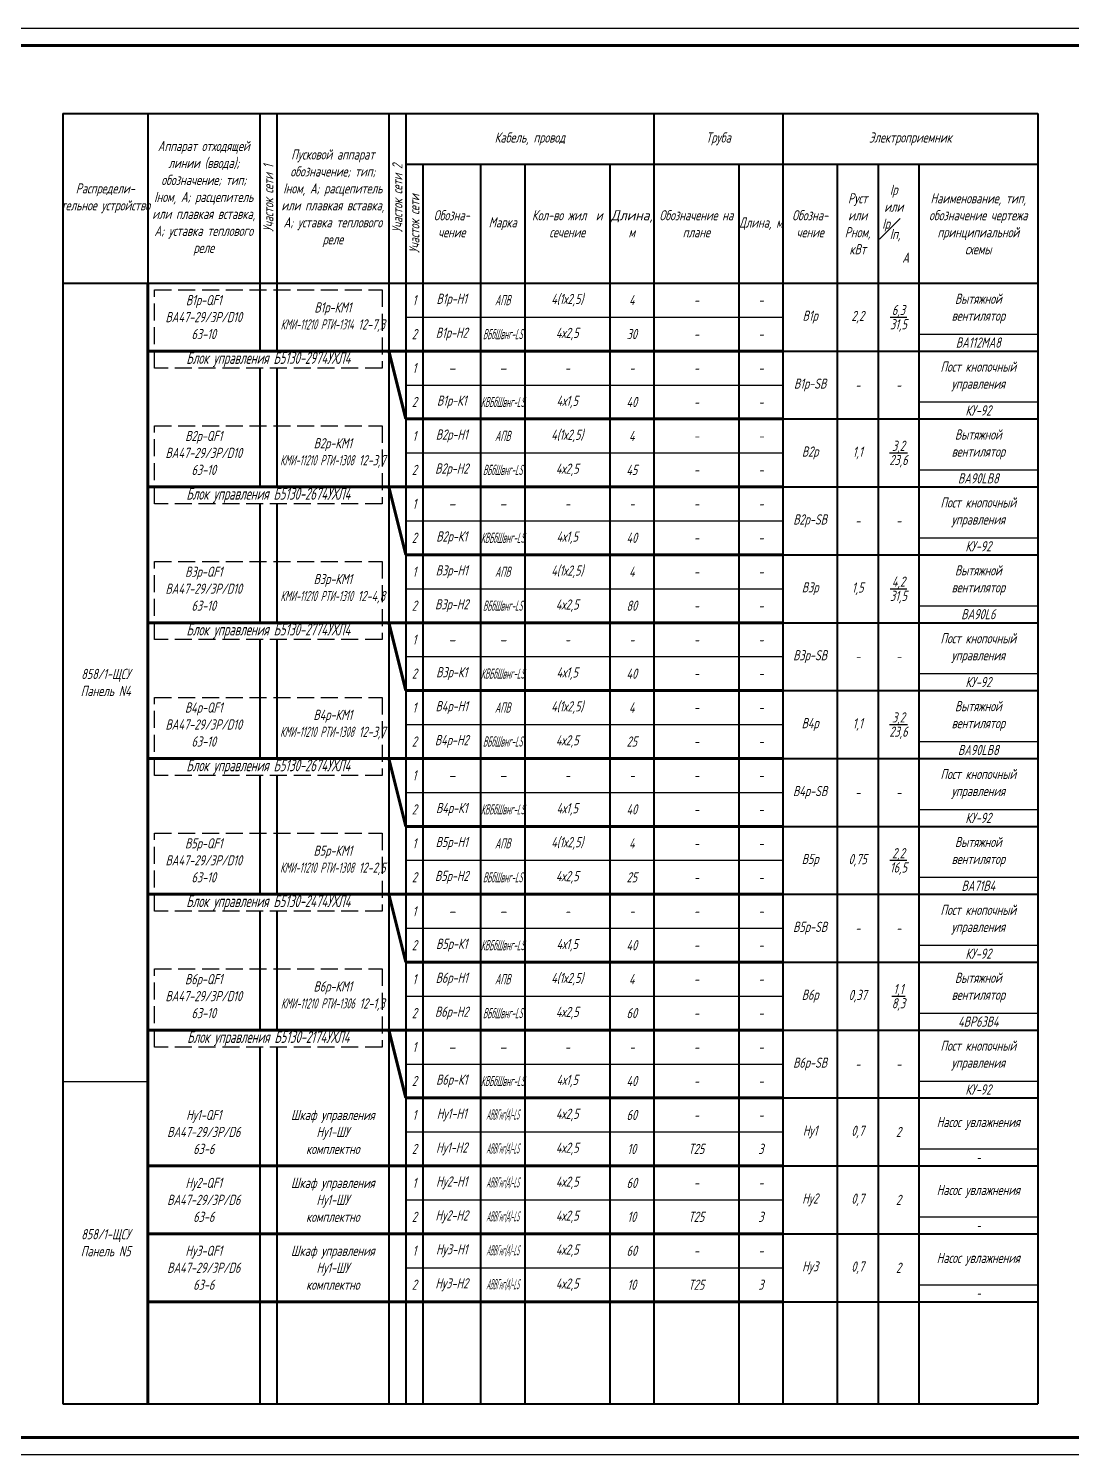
# Model space of a CAD drawing. Header units: millimetres. Extents: x -10490 to 5162, y -5053 to 76.
# Drawn here: x -8351.1 to -8044.1, y -344.1 to 75.9 of the extents above; entities that cross this region are included whole.
import ezdxf

# ---------------------------------------------------------------- set-up
doc = ezdxf.new("R2010")
doc.units = ezdxf.units.MM
doc.linetypes.add('GOST2.303 4', pattern=[7, 5, -2, 0])
for name, color, linetype, lineweight in [('КаБель силовой (Вновь)', 1, 'Continuous', 60), ('Рамка толстая', 7, 'Continuous', 60), ('Рамка тонкая', 5, 'Continuous', 25), ('Строительный', 251, 'Continuous', 13), ('Схема распред. сети', 9, 'Continuous', 25)]:
    doc.layers.add(name, color=color, linetype=linetype, lineweight=lineweight)
doc.styles.add('gost.shx', font='gost.shx', dxfattribs={"oblique": 15})
doc.styles.add('SIMPLEX', font='simplex.shx', dxfattribs={"width": 0.7, "oblique": 15})

# ---------------------------------------------------------------- blocks, each defined once
blk = doc.blocks.new('A$C2EF054A0')
at = {"layer": 'Строительный', "color": 1, "lineweight": 80}
blk.add_line((25, 0), (212, 0), dxfattribs=at)
at = {"layer": 'Схема распред. сети', "lineweight": 40}
for p, q in [((0, 20), (0, 0)), ((25, 20), (25, 0)), ((58, 20), (58, 0)), ((63, 20), (63, 0)), ((96, 20), (96, 0)), ((101, 20), (101, 0)), ((106, 20), (106, 0)), ((123, 20), (123, 0)), ((136, 20), (136, 0)), ((161, 20), (161, 0)), ((174, 20), (174, 0)), ((199, 20), (199, 0)), ((212, 20), (212, 0)), ((228, 20), (228, 0)), ((240, 20), (240, 0)), ((252, 20), (252, 0)), ((287, 20), (287, 0)), ((212, 0), (287, 0))]:
    blk.add_line(p, q, dxfattribs=at)
at = {"layer": 'Схема распред. сети'}
blk.add_line((101, 10), (212, 10), dxfattribs=at)
blk = doc.blocks.new('A$C3C9A24EA')
at = {"layer": 'Схема распред. сети', "color": 5}
blk.add_line((252, 5), (287, 5), dxfattribs=at)
at = {"layer": 'Схема распред. сети'}
blk.add_blockref('A$C2EF054A0', (0, 0), dxfattribs=at)
blk = doc.blocks.new('A$C4AAC7058')
at = {"layer": 'Рамка толстая'}
for p, q in [((1778, 415), (20, 415)), ((20, 5), (1778, 5))]:
    blk.add_line(p, q, dxfattribs=at)
at = {"layer": 'Рамка тонкая'}
for p, q in [((1783, 420), (0, 420)), ((0, 0), (1783, 0))]:
    blk.add_line(p, q, dxfattribs=at)
blk = doc.blocks.new('A$C5BFF3F5B')
at = {"layer": 'Схема распред. сети', "lineweight": 40}
for p, q in [((0, 20), (0, 0)), ((25, 20), (25, 0)), ((58, 20), (58, 0)), ((63, 20), (63, 0)), ((96, 20), (96, 0)), ((101, 20), (101, 0)), ((106, 20), (106, 0)), ((123, 20), (123, 0)), ((136, 20), (136, 0)), ((161, 20), (161, 0)), ((174, 20), (174, 0)), ((199, 20), (199, 0)), ((212, 20), (212, 0)), ((228, 20), (228, 0)), ((240, 20), (240, 0)), ((252, 20), (252, 0)), ((287, 20), (287, 0))]:
    blk.add_line(p, q, dxfattribs=at)
blk = doc.blocks.new('A$C5A2B7D56')
at = {"layer": 'Схема распред. сети', "lineweight": 40}
for p, q in [((0, 10), (0, 0)), ((25, 10), (25, 0)), ((58, 10), (58, 0)), ((63, 10), (63, 0)), ((96, 10), (96, 0)), ((101, 10), (101, 0)), ((106, 10), (106, 0)), ((123, 10), (123, 0)), ((136, 10), (136, 0)), ((161, 10), (161, 0)), ((174, 10), (174, 0)), ((199, 10), (199, 0)), ((212, 10), (212, 0)), ((228, 10), (228, 0)), ((240, 10), (240, 0)), ((252, 10), (252, 0)), ((287, 10), (287, 0)), ((0, 0), (287, 0))]:
    blk.add_line(p, q, dxfattribs=at)
blk = doc.blocks.new('A$C7AEF134F')
at = {"layer": 'Строительный', "color": 142, "lineweight": 80}
for q in [(96, 20), (212, 0)]:
    blk.add_line((101, 0), q, dxfattribs=at)
at = {"layer": 'Схема распред. сети', "lineweight": 40}
for p, q in [((0, 20), (0, 0)), ((25, 20), (25, 0)), ((96, 20), (96, 0)), ((101, 20), (101, 0)), ((106, 20), (106, 0)), ((123, 20), (123, 0)), ((136, 20), (136, 0)), ((161, 20), (161, 0)), ((174, 20), (174, 0)), ((199, 20), (199, 0)), ((212, 20), (212, 0)), ((228, 20), (228, 0)), ((240, 20), (240, 0)), ((252, 20), (252, 0)), ((287, 20), (287, 0)), ((58, 15), (58, 0)), ((63, 15), (63, 0)), ((212, 0), (287, 0))]:
    blk.add_line(p, q, dxfattribs=at)
at = {"layer": 'Схема распред. сети'}
blk.add_line((101, 10), (212, 10), dxfattribs=at)
at = {"layer": 'Схема распред. сети', "color": 5}
blk.add_line((252, 5), (287, 5), dxfattribs=at)

msp = doc.modelspace()

# ---------------------------------------------------------------- linework, layer by layer
at = {"layer": 'КаБель силовой (Вновь)', "lineweight": 100}
msp.add_line((-8316.04361, 0.85315), (-8316.04361, -329.14685), dxfattribs=at)
at = {"layer": 'Рамка тонкая', "linetype": 'GOST2.303 4'}
for p, q in [((-8314.04361, -1.14685), (-8247.04361, -1.14685)), ((-8314.04361, -24.14685), (-8314.04361, -1.14685)), ((-8247.04361, -1.14685), (-8247.04361, -24.14685)), ((-8247.04361, -24.14685), (-8314.04361, -24.14685)), ((-8314.04361, -41.14685), (-8247.04361, -41.14685)), ((-8314.04361, -64.14685), (-8314.04361, -41.14685)), ((-8247.04361, -41.14685), (-8247.04361, -64.14685)), ((-8247.04361, -64.14685), (-8314.04361, -64.14685)), ((-8314.04361, -81.14685), (-8247.04361, -81.14685)), ((-8314.04361, -104.14685), (-8314.04361, -81.14685)), ((-8247.04361, -81.14685), (-8247.04361, -104.14685)), ((-8247.04361, -104.14685), (-8314.04361, -104.14685)), ((-8314.04361, -121.14685), (-8247.04361, -121.14685)), ((-8314.04361, -144.14685), (-8314.04361, -121.14685)), ((-8247.04361, -121.14685), (-8247.04361, -144.14685)), ((-8247.04361, -144.14685), (-8314.04361, -144.14685)), ((-8314.04361, -161.14685), (-8247.04361, -161.14685)), ((-8314.04361, -184.14685), (-8314.04361, -161.14685)), ((-8247.04361, -161.14685), (-8247.04361, -184.14685)), ((-8247.04361, -184.14685), (-8314.04361, -184.14685)), ((-8314.04361, -201.14685), (-8247.04361, -201.14685)), ((-8314.04361, -224.14685), (-8314.04361, -201.14685)), ((-8247.04361, -201.14685), (-8247.04361, -224.14685)), ((-8247.04361, -224.14685), (-8314.04361, -224.14685))]:
    msp.add_line(p, q, dxfattribs=at)
at = {"layer": 'Рамка тонкая'}
msp.add_line((-8316.04361, -234.34294), (-8341.04361, -234.34294), dxfattribs=at)
at = {"layer": 'Схема распред. сети', "lineweight": 40}
for p, q in [((-8341.04361, 50.85315), (-8054.04361, 50.85315)), ((-8341.04361, 50.85315), (-8341.04361, 0.85315)), ((-8316.04361, 50.85315), (-8316.04361, 0.85315)), ((-8283.04361, 50.85315), (-8283.04361, 0.85315)), ((-8278.04361, 50.85315), (-8278.04361, 0.85315)), ((-8245.04361, 50.85315), (-8245.04361, 0.85315)), ((-8240.04361, 50.85315), (-8240.04361, 0.85315)), ((-8167.04361, 50.85315), (-8167.04361, 0.85315)), ((-8129.04361, 50.85315), (-8129.04361, 0.85315)), ((-8054.04361, 50.85315), (-8054.04361, 0.85315)), ((-8240.04361, 35.85315), (-8054.04361, 35.85315)), ((-8235.04361, 35.85315), (-8235.04361, 0.85315)), ((-8218.04361, 35.85315), (-8218.04361, 0.85315)), ((-8205.04361, 35.85315), (-8205.04361, 0.85315)), ((-8180.04361, 35.85315), (-8180.04361, 0.85315)), ((-8142.04361, 35.85315), (-8142.04361, 0.85315)), ((-8113.04361, 35.85315), (-8113.04361, 0.85315)), ((-8101.04361, 35.85315), (-8101.04361, 0.85315)), ((-8089.04361, 35.85315), (-8089.04361, 0.85315)), ((-8341.04361, 0.85315), (-8054.04361, 0.85315)), ((-8341.04361, 0.85315), (-8054.04361, 0.85315))]:
    msp.add_line(p, q, dxfattribs=at)

# ---------------------------------------------------------------- block references
for name, p in [('A$C4AAC7058', (-9302.04361, -344.14685)), ('A$C3C9A24EA', (-8341.04362, -19.14686)), ('A$C7AEF134F', (-8341.04362, -39.14684)), ('A$C3C9A24EA', (-8341.04362, -59.14686)), ('A$C7AEF134F', (-8341.04362, -79.14684)), ('A$C3C9A24EA', (-8341.04362, -99.14686)), ('A$C7AEF134F', (-8341.04362, -119.14684)), ('A$C3C9A24EA', (-8341.04362, -139.14686)), ('A$C7AEF134F', (-8341.04362, -159.14684)), ('A$C3C9A24EA', (-8341.04362, -179.14686)), ('A$C7AEF134F', (-8341.04362, -199.14684)), ('A$C3C9A24EA', (-8341.04362, -219.14686)), ('A$C7AEF134F', (-8341.04362, -239.14684)), ('A$C3C9A24EA', (-8341.04362, -259.14686)), ('A$C3C9A24EA', (-8341.04362, -279.14686)), ('A$C3C9A24EA', (-8341.04362, -299.14686)), ('A$C5BFF3F5B', (-8341.04361, -319.14685))]:
    msp.add_blockref(name, p)
at = {"layer": 'КаБель силовой (Вновь)'}
msp.add_blockref('A$C5A2B7D56', (-8341.04358, -329.18953), dxfattribs=at)

# ---------------------------------------------------------------- texts
at = {"layer": 'Схема распред. сети', "color": 2, "attachment_point": 5}
for s, insert, char_height, width, style in [('{\\W0.7;Аппарат отходящей линии (ввода); обозначение; тип; Iном, А; расцепитель или плавкая вставка, А; уставка теплового реле}', (-8299.54361, 25.85315), 3, 33, 'SIMPLEX'), ('Кабель, провод', (-8203.54361, 43.35315), 3, 73, 'SIMPLEX'), ('Труба', (-8148.04361, 43.35315), 3, 38, 'SIMPLEX'), ('Электроприемник', (-8091.54361, 43.35315), 3, 75, 'SIMPLEX'), ('Пусковой аппарат обозначение; тип; Iном, А; расцепитель или плавкая вставка, А; уставка теплового реле', (-8261.54361, 25.85315), 3, 33, 'SIMPLEX'), ('Распредели-\\Pтельное устройство', (-8328.54361, 25.85315), 3, 25, 'SIMPLEX'), ('\\A1;Iр   или   \\SIр#Iп, ;       А', (-8095.04361, 18.35315), 3, 12, 'SIMPLEX'), ('Pуст или Pном, кВт', (-8107.04361, 18.35315), 3, 12, 'SIMPLEX'), ('Наименование, тип, обозначение чертежа принципиальной схемы', (-8071.54361, 18.35315), 3, 35, 'SIMPLEX'), ('Обозна- чение', (-8226.54361, 18.35315), 3, 17, 'SIMPLEX'), ('Кол-во жил  и сечение', (-8192.54361, 18.35315), 3, 25, 'SIMPLEX'), ('{\\W0.9;Длина, }м', (-8173.54361, 18.35315), 3, 13, 'SIMPLEX'), ('Обозначение на плане', (-8154.54361, 18.35315), 3, 25, 'SIMPLEX'), ('Обозна-\\Pчение', (-8121.04361, 18.35315), 3, 16, 'SIMPLEX'), ('Марка', (-8211.54361, 18.35315), 3, 13, 'SIMPLEX'), ('Длина, м', (-8135.54361, 18.35315), 3, 13, 'SIMPLEX'), ('В1р-QF1\\PВА47-29/3Р/D10\\P63-10', (-8299.54361, -9.14685), 3, 33, 'SIMPLEX'), ('1', (-8237.54361, -4.14685), 3, 5, 'SIMPLEX'), ('В1р-Н1', (-8226.54361, -4.14685), 3, 17, 'SIMPLEX'), ('{\\W0.5;АПВ}', (-8211.54361, -4.14685), 3, 13, 'SIMPLEX'), ('4(1х2,5)', (-8192.54361, -4.14685), 3, 25, 'SIMPLEX'), ('4', (-8173.54361, -4.14685), 3, 13, 'SIMPLEX'), ('Вытяжной \\Pвентилятор', (-8071.54361, -6.64685), 3, 35, 'SIMPLEX'), ('В1р-КМ1\\P{\\W0.5;КМИ-11210 РТИ-1314} 12-7,3', (-8261.54361, -9.14685), 3, 33, 'SIMPLEX'), ('-', (-8154.54361, -4.14685), 3, 25, 'SIMPLEX'), ('-', (-8135.54361, -4.14685), 3, 13, 'SIMPLEX'), ('В1р', (-8121.04361, -9.14685), 3, 16, 'SIMPLEX'), ('2,2', (-8107.04361, -9.14685), 3, 12, 'SIMPLEX'), ('\\A1;\\S6,3/31,5;', (-8095.04361, -9.14685), 3, 12, 'SIMPLEX'), ('В1р-Н2', (-8226.54361, -14.14685), 3, 17, 'SIMPLEX'), ('4х2,5', (-8192.54361, -14.14685), 3, 25, 'SIMPLEX'), ('2', (-8237.54361, -14.14685), 3, 5, 'SIMPLEX'), ('{\\W0.4;ВБбШвнг-LS}', (-8211.54361, -14.14685), 3, 13, 'SIMPLEX'), ('30', (-8173.54361, -14.14685), 3, 13, 'SIMPLEX'), ('-', (-8154.54361, -14.14685), 3, 25, 'SIMPLEX'), ('-', (-8135.54361, -14.14685), 3, 13, 'SIMPLEX'), ('ВА112MA8', (-8071.54361, -16.64685), 3, 35, 'SIMPLEX'), ('{\\W0.8;Блок управления Б5130-2974УХЛ4}', (-8280.54361, -21.64685), 3.5, 67, 'gost.shx'), ('1', (-8237.54361, -24.14685), 3, 5, 'SIMPLEX'), ('{\\W1;-}', (-8226.54361, -24.14685), 3, 17, 'SIMPLEX'), ('{\\W1;-}', (-8211.54361, -24.14685), 3, 13, 'SIMPLEX'), ('-', (-8192.54361, -24.14685), 3, 25, 'SIMPLEX'), ('-', (-8173.54361, -24.14685), 3, 13, 'SIMPLEX'), ('-', (-8154.54361, -24.14685), 3, 25, 'SIMPLEX'), ('-', (-8135.54361, -24.14685), 3, 13, 'SIMPLEX'), ('Пост кнопочный управления', (-8071.54361, -26.64685), 3, 35, 'SIMPLEX'), ('В1р-SB', (-8121.04361, -29.14685), 3, 16, 'SIMPLEX'), ('-', (-8107.04361, -29.14685), 3, 12, 'SIMPLEX'), ('-', (-8095.04361, -29.14685), 3, 12, 'SIMPLEX'), ('2', (-8237.54361, -34.14685), 3, 5, 'SIMPLEX'), ('В1р-К1', (-8226.54361, -34.14685), 3, 17, 'SIMPLEX'), ('{\\W0.4;КВБбШвнг-LS}', (-8211.54361, -34.14685), 3, 13, 'SIMPLEX'), ('4х1,5', (-8192.54361, -34.14685), 3, 25, 'SIMPLEX'), ('40', (-8173.54361, -34.14685), 3, 13, 'SIMPLEX'), ('-', (-8154.54361, -34.14685), 3, 25, 'SIMPLEX'), ('-', (-8135.54361, -34.14685), 3, 13, 'SIMPLEX'), ('КУ-92', (-8071.54361, -36.64685), 3, 35, 'SIMPLEX'), ('4(1х2,5)', (-8192.54361, -44.14685), 3, 25, 'SIMPLEX'), ('В2р-QF1\\PВА47-29/3Р/D10\\P63-10', (-8299.54361, -49.14685), 3, 33, 'SIMPLEX'), ('В2р-КМ1\\P{\\W0.5;КМИ-11210 РТИ-1308} 12-3,7', (-8261.54361, -49.14685), 3, 33, 'SIMPLEX'), ('1', (-8237.54361, -44.14685), 3, 5, 'SIMPLEX'), ('В2р-Н1', (-8226.54361, -44.14685), 3, 17, 'SIMPLEX'), ('{\\W0.5;АПВ}', (-8211.54361, -44.14685), 3, 13, 'SIMPLEX'), ('4', (-8173.54361, -44.14685), 3, 13, 'SIMPLEX'), ('-', (-8154.54361, -44.14685), 3, 25, 'SIMPLEX'), ('-', (-8135.54361, -44.14685), 3, 13, 'SIMPLEX'), ('\\A1;\\S3,2/23,6;', (-8095.04361, -49.14685), 3, 12, 'SIMPLEX'), ('Вытяжной \\Pвентилятор', (-8071.54361, -46.64685), 3, 35, 'SIMPLEX'), ('В2р', (-8121.04361, -49.14685), 3, 16, 'SIMPLEX'), ('1,1', (-8107.04361, -49.14685), 3, 12, 'SIMPLEX'), ('2', (-8237.54361, -54.14685), 3, 5, 'SIMPLEX'), ('В2р-Н2', (-8226.54361, -54.14685), 3, 17, 'SIMPLEX'), ('{\\W0.4;ВБбШвнг-LS}', (-8211.54361, -54.14685), 3, 13, 'SIMPLEX'), ('4х2,5', (-8192.54361, -54.14685), 3, 25, 'SIMPLEX'), ('45', (-8173.54361, -54.14685), 3, 13, 'SIMPLEX'), ('-', (-8154.54361, -54.14685), 3, 25, 'SIMPLEX'), ('-', (-8135.54361, -54.14685), 3, 13, 'SIMPLEX'), ('ВА90LB8', (-8071.54361, -56.64685), 3, 35, 'SIMPLEX'), ('{\\W0.8;Блок управления Б5130-2674УХЛ4}', (-8280.54361, -61.64685), 3.5, 67, 'gost.shx'), ('1', (-8237.54361, -64.14685), 3, 5, 'SIMPLEX'), ('Пост кнопочный управления', (-8071.54361, -66.64685), 3, 35, 'SIMPLEX'), ('{\\W1;-}', (-8226.54361, -64.14685), 3, 17, 'SIMPLEX'), ('{\\W1;-}', (-8211.54361, -64.14685), 3, 13, 'SIMPLEX'), ('-', (-8192.54361, -64.14685), 3, 25, 'SIMPLEX'), ('-', (-8173.54361, -64.14685), 3, 13, 'SIMPLEX'), ('-', (-8154.54361, -64.14685), 3, 25, 'SIMPLEX'), ('-', (-8135.54361, -64.14685), 3, 13, 'SIMPLEX'), ('В2р-SB', (-8121.04361, -69.14685), 3, 16, 'SIMPLEX'), ('-', (-8107.04361, -69.14685), 3, 12, 'SIMPLEX'), ('-', (-8095.04361, -69.14685), 3, 12, 'SIMPLEX'), ('2', (-8237.54361, -74.14685), 3, 5, 'SIMPLEX'), ('В2р-К1', (-8226.54361, -74.14685), 3, 17, 'SIMPLEX'), ('{\\W0.4;КВБбШвнг-LS}', (-8211.54361, -74.14685), 3, 13, 'SIMPLEX'), ('4х1,5', (-8192.54361, -74.14685), 3, 25, 'SIMPLEX'), ('40', (-8173.54361, -74.14685), 3, 13, 'SIMPLEX'), ('-', (-8154.54361, -74.14685), 3, 25, 'SIMPLEX'), ('-', (-8135.54361, -74.14685), 3, 13, 'SIMPLEX'), ('КУ-92', (-8071.54361, -76.64685), 3, 35, 'SIMPLEX'), ('В3р-QF1\\PВА47-29/3Р/D10\\P63-10', (-8299.54361, -89.14685), 3, 33, 'SIMPLEX'), ('1', (-8237.54361, -84.14685), 3, 5, 'SIMPLEX'), ('В3р-Н1', (-8226.54361, -84.14685), 3, 17, 'SIMPLEX'), ('{\\W0.5;АПВ}', (-8211.54361, -84.14685), 3, 13, 'SIMPLEX'), ('4(1х2,5)', (-8192.54361, -84.14685), 3, 25, 'SIMPLEX'), ('4', (-8173.54361, -84.14685), 3, 13, 'SIMPLEX'), ('Вытяжной \\Pвентилятор', (-8071.54361, -86.64685), 3, 35, 'SIMPLEX'), ('В3р-КМ1\\P{\\W0.5;КМИ-11210 РТИ-1310} 12-4,8', (-8261.54361, -89.14685), 3, 33, 'SIMPLEX'), ('-', (-8154.54361, -84.14685), 3, 25, 'SIMPLEX'), ('-', (-8135.54361, -84.14685), 3, 13, 'SIMPLEX'), ('В3р', (-8121.04361, -89.14685), 3, 16, 'SIMPLEX'), ('1,5', (-8107.04361, -89.14685), 3, 12, 'SIMPLEX'), ('\\A1;\\S4,2/31,5;', (-8095.04361, -89.14685), 3, 12, 'SIMPLEX'), ('В3р-Н2', (-8226.54361, -94.14685), 3, 17, 'SIMPLEX'), ('4х2,5', (-8192.54361, -94.14685), 3, 25, 'SIMPLEX'), ('2', (-8237.54361, -94.14685), 3, 5, 'SIMPLEX'), ('{\\W0.4;ВБбШвнг-LS}', (-8211.54361, -94.14685), 3, 13, 'SIMPLEX'), ('80', (-8173.54361, -94.14685), 3, 13, 'SIMPLEX'), ('-', (-8154.54361, -94.14685), 3, 25, 'SIMPLEX'), ('-', (-8135.54361, -94.14685), 3, 13, 'SIMPLEX'), ('ВА90L6', (-8071.54361, -96.64685), 3, 35, 'SIMPLEX'), ('{\\W0.8;Блок управления Б5130-2774УХЛ4}', (-8280.54361, -101.64685), 3.5, 67, 'gost.shx'), ('1', (-8237.54361, -104.14685), 3, 5, 'SIMPLEX'), ('{\\W1;-}', (-8226.54361, -104.14685), 3, 17, 'SIMPLEX'), ('{\\W1;-}', (-8211.54361, -104.14685), 3, 13, 'SIMPLEX'), ('-', (-8192.54361, -104.14685), 3, 25, 'SIMPLEX'), ('-', (-8173.54361, -104.14685), 3, 13, 'SIMPLEX'), ('-', (-8154.54361, -104.14685), 3, 25, 'SIMPLEX'), ('-', (-8135.54361, -104.14685), 3, 13, 'SIMPLEX'), ('Пост кнопочный управления', (-8071.54361, -106.64685), 3, 35, 'SIMPLEX'), ('В3р-SB', (-8121.04361, -109.14685), 3, 16, 'SIMPLEX'), ('\\pi0.2994;858/1-ЩСУ\\PПанель N4', (-8328.54362, -116.74489), 3, 24.9999934, 'SIMPLEX'), ('2', (-8237.54361, -114.14685), 3, 5, 'SIMPLEX'), ('В3р-К1', (-8226.54361, -114.14685), 3, 17, 'SIMPLEX'), ('{\\W0.4;КВБбШвнг-LS}', (-8211.54361, -114.14685), 3, 13, 'SIMPLEX'), ('4х1,5', (-8192.54361, -114.14685), 3, 25, 'SIMPLEX'), ('40', (-8173.54361, -114.14685), 3, 13, 'SIMPLEX'), ('-', (-8107.04361, -109.14685), 3, 12, 'SIMPLEX'), ('-', (-8095.04361, -109.14685), 3, 12, 'SIMPLEX'), ('-', (-8154.54361, -114.14685), 3, 25, 'SIMPLEX'), ('-', (-8135.54361, -114.14685), 3, 13, 'SIMPLEX'), ('КУ-92', (-8071.54361, -116.64685), 3, 35, 'SIMPLEX'), ('В4р-QF1\\PВА47-29/3Р/D10\\P63-10', (-8299.54361, -129.14685), 3, 33, 'SIMPLEX'), ('В4р-КМ1\\P{\\W0.5;КМИ-11210 РТИ-1308} 12-3,7', (-8261.54361, -129.14685), 3, 33, 'SIMPLEX'), ('1', (-8237.54361, -124.14685), 3, 5, 'SIMPLEX'), ('В4р-Н1', (-8226.54361, -124.14685), 3, 17, 'SIMPLEX'), ('{\\W0.5;АПВ}', (-8211.54361, -124.14685), 3, 13, 'SIMPLEX'), ('4(1х2,5)', (-8192.54361, -124.14685), 3, 25, 'SIMPLEX'), ('4', (-8173.54361, -124.14685), 3, 13, 'SIMPLEX'), ('-', (-8154.54361, -124.14685), 3, 25, 'SIMPLEX'), ('-', (-8135.54361, -124.14685), 3, 13, 'SIMPLEX'), ('\\A1;\\S3,2/23,6;', (-8095.04361, -129.14685), 3, 12, 'SIMPLEX'), ('Вытяжной \\Pвентилятор', (-8071.54361, -126.64685), 3, 35, 'SIMPLEX'), ('В4р', (-8121.04361, -129.14685), 3, 16, 'SIMPLEX'), ('1,1', (-8107.04361, -129.14685), 3, 12, 'SIMPLEX'), ('2', (-8237.54361, -134.14685), 3, 5, 'SIMPLEX'), ('В4р-Н2', (-8226.54361, -134.14685), 3, 17, 'SIMPLEX'), ('{\\W0.4;ВБбШвнг-LS}', (-8211.54361, -134.14685), 3, 13, 'SIMPLEX'), ('4х2,5', (-8192.54361, -134.14685), 3, 25, 'SIMPLEX'), ('25', (-8173.54361, -134.14685), 3, 13, 'SIMPLEX'), ('-', (-8154.54361, -134.14685), 3, 25, 'SIMPLEX'), ('-', (-8135.54361, -134.14685), 3, 13, 'SIMPLEX'), ('ВА90LB8', (-8071.54361, -136.64685), 3, 35, 'SIMPLEX'), ('{\\W0.8;Блок управления Б5130-2674УХЛ4}', (-8280.54361, -141.64685), 3.5, 67, 'gost.shx'), ('1', (-8237.54361, -144.14685), 3, 5, 'SIMPLEX'), ('Пост кнопочный управления', (-8071.54361, -146.64685), 3, 35, 'SIMPLEX'), ('{\\W1;-}', (-8226.54361, -144.14685), 3, 17, 'SIMPLEX'), ('{\\W1;-}', (-8211.54361, -144.14685), 3, 13, 'SIMPLEX'), ('-', (-8192.54361, -144.14685), 3, 25, 'SIMPLEX'), ('-', (-8173.54361, -144.14685), 3, 13, 'SIMPLEX'), ('-', (-8154.54361, -144.14685), 3, 25, 'SIMPLEX'), ('-', (-8135.54361, -144.14685), 3, 13, 'SIMPLEX'), ('В4р-SB', (-8121.04361, -149.14685), 3, 16, 'SIMPLEX'), ('-', (-8107.04361, -149.14685), 3, 12, 'SIMPLEX'), ('-', (-8095.04361, -149.14685), 3, 12, 'SIMPLEX'), ('2', (-8237.54361, -154.14685), 3, 5, 'SIMPLEX'), ('В4р-К1', (-8226.54361, -154.14685), 3, 17, 'SIMPLEX'), ('{\\W0.4;КВБбШвнг-LS}', (-8211.54361, -154.14685), 3, 13, 'SIMPLEX'), ('4х1,5', (-8192.54361, -154.14685), 3, 25, 'SIMPLEX'), ('40', (-8173.54361, -154.14685), 3, 13, 'SIMPLEX'), ('-', (-8154.54361, -154.14685), 3, 25, 'SIMPLEX'), ('-', (-8135.54361, -154.14685), 3, 13, 'SIMPLEX'), ('КУ-92', (-8071.54361, -156.64685), 3, 35, 'SIMPLEX'), ('В5р-QF1\\PВА47-29/3Р/D10\\P63-10', (-8299.54361, -169.14685), 3, 33, 'SIMPLEX'), ('1', (-8237.54361, -164.14685), 3, 5, 'SIMPLEX'), ('В5р-Н1', (-8226.54361, -164.14685), 3, 17, 'SIMPLEX'), ('{\\W0.5;АПВ}', (-8211.54361, -164.14685), 3, 13, 'SIMPLEX'), ('4(1х2,5)', (-8192.54361, -164.14685), 3, 25, 'SIMPLEX'), ('4', (-8173.54361, -164.14685), 3, 13, 'SIMPLEX'), ('Вытяжной \\Pвентилятор', (-8071.54361, -166.64685), 3, 35, 'SIMPLEX'), ('В5р-КМ1\\P{\\W0.5;КМИ-11210 РТИ-1308} 12-2,5', (-8261.54361, -169.14685), 3, 33, 'SIMPLEX'), ('-', (-8154.54361, -164.14685), 3, 25, 'SIMPLEX'), ('-', (-8135.54361, -164.14685), 3, 13, 'SIMPLEX'), ('В5р', (-8121.04361, -169.14685), 3, 16, 'SIMPLEX'), ('0,75', (-8107.04361, -169.14685), 3, 12, 'SIMPLEX'), ('\\A1;\\S2,2/16,5;', (-8095.04361, -169.14685), 3, 12, 'SIMPLEX'), ('2', (-8237.54361, -174.14685), 3, 5, 'SIMPLEX'), ('В5р-Н2', (-8226.54361, -174.14685), 3, 17, 'SIMPLEX'), ('{\\W0.4;ВБбШвнг-LS}', (-8211.54361, -174.14685), 3, 13, 'SIMPLEX'), ('4х2,5', (-8192.54361, -174.14685), 3, 25, 'SIMPLEX'), ('25', (-8173.54361, -174.14685), 3, 13, 'SIMPLEX'), ('-', (-8154.54361, -174.14685), 3, 25, 'SIMPLEX'), ('-', (-8135.54361, -174.14685), 3, 13, 'SIMPLEX'), ('ВА71В4', (-8071.54361, -176.64685), 3, 35, 'SIMPLEX'), ('{\\W0.8;Блок управления Б5130-2474УХЛ4}', (-8280.54361, -181.64685), 3.5, 67, 'gost.shx'), ('1', (-8237.54361, -184.14685), 3, 5, 'SIMPLEX'), ('{\\W1;-}', (-8226.54361, -184.14685), 3, 17, 'SIMPLEX'), ('{\\W1;-}', (-8211.54361, -184.14685), 3, 13, 'SIMPLEX'), ('-', (-8192.54361, -184.14685), 3, 25, 'SIMPLEX'), ('-', (-8173.54361, -184.14685), 3, 13, 'SIMPLEX'), ('-', (-8154.54361, -184.14685), 3, 25, 'SIMPLEX'), ('-', (-8135.54361, -184.14685), 3, 13, 'SIMPLEX'), ('Пост кнопочный управления', (-8071.54361, -186.64685), 3, 35, 'SIMPLEX'), ('В5р-SB', (-8121.04361, -189.14685), 3, 16, 'SIMPLEX'), ('2', (-8237.54361, -194.14685), 3, 5, 'SIMPLEX'), ('В5р-К1', (-8226.54361, -194.14685), 3, 17, 'SIMPLEX'), ('{\\W0.4;КВБбШвнг-LS}', (-8211.54361, -194.14685), 3, 13, 'SIMPLEX'), ('4х1,5', (-8192.54361, -194.14685), 3, 25, 'SIMPLEX'), ('40', (-8173.54361, -194.14685), 3, 13, 'SIMPLEX'), ('-', (-8107.04361, -189.14685), 3, 12, 'SIMPLEX'), ('-', (-8095.04361, -189.14685), 3, 12, 'SIMPLEX'), ('-', (-8154.54361, -194.14685), 3, 25, 'SIMPLEX'), ('-', (-8135.54361, -194.14685), 3, 13, 'SIMPLEX'), ('КУ-92', (-8071.54361, -196.64685), 3, 35, 'SIMPLEX'), ('В6р-QF1\\PВА47-29/3Р/D10\\P63-10', (-8299.54361, -209.14685), 3, 33, 'SIMPLEX'), ('В6р-КМ1\\P{\\W0.5;КМИ-11210 РТИ-1306} 12-1,3', (-8261.54361, -209.14685), 3, 33, 'SIMPLEX'), ('1', (-8237.54361, -204.14685), 3, 5, 'SIMPLEX'), ('В6р-Н1', (-8226.54361, -204.14685), 3, 17, 'SIMPLEX'), ('{\\W0.5;АПВ}', (-8211.54361, -204.14685), 3, 13, 'SIMPLEX'), ('4(1х2,5)', (-8192.54361, -204.14685), 3, 25, 'SIMPLEX'), ('4', (-8173.54361, -204.14685), 3, 13, 'SIMPLEX'), ('-', (-8154.54361, -204.14685), 3, 25, 'SIMPLEX'), ('-', (-8135.54361, -204.14685), 3, 13, 'SIMPLEX'), ('\\A1;\\S1,1/8,3;', (-8095.04361, -209.14685), 3, 12, 'SIMPLEX'), ('Вытяжной \\Pвентилятор', (-8071.54361, -206.64685), 3, 35, 'SIMPLEX'), ('В6р', (-8121.04361, -209.14685), 3, 16, 'SIMPLEX'), ('0,37', (-8107.04361, -209.14685), 3, 12, 'SIMPLEX'), ('2', (-8237.54361, -214.14685), 3, 5, 'SIMPLEX'), ('В6р-Н2', (-8226.54361, -214.14685), 3, 17, 'SIMPLEX'), ('{\\W0.4;ВБбШвнг-LS}', (-8211.54361, -214.14685), 3, 13, 'SIMPLEX'), ('4х2,5', (-8192.54361, -214.14685), 3, 25, 'SIMPLEX'), ('60', (-8173.54361, -214.14685), 3, 13, 'SIMPLEX'), ('-', (-8154.54361, -214.14685), 3, 25, 'SIMPLEX'), ('-', (-8135.54361, -214.14685), 3, 13, 'SIMPLEX'), ('4ВР63В4', (-8071.54361, -216.64685), 3, 35, 'SIMPLEX'), ('{\\W0.8;Блок управления Б5130-2174УХЛ4}', (-8280.54361, -221.64685), 3.5, 67, 'gost.shx'), ('Пост кнопочный управления', (-8071.54361, -226.64685), 3, 35, 'SIMPLEX'), ('1', (-8237.54361, -224.14685), 3, 5, 'SIMPLEX'), ('{\\W1;-}', (-8226.54361, -224.14685), 3, 17, 'SIMPLEX'), ('{\\W1;-}', (-8211.54361, -224.14685), 3, 13, 'SIMPLEX'), ('-', (-8192.54361, -224.14685), 3, 25, 'SIMPLEX'), ('-', (-8173.54361, -224.14685), 3, 13, 'SIMPLEX'), ('-', (-8154.54361, -224.14685), 3, 25, 'SIMPLEX'), ('-', (-8135.54361, -224.14685), 3, 13, 'SIMPLEX'), ('В6р-SB', (-8121.04361, -229.14685), 3, 16, 'SIMPLEX'), ('-', (-8107.04361, -229.14685), 3, 12, 'SIMPLEX'), ('-', (-8095.04361, -229.14685), 3, 12, 'SIMPLEX'), ('2', (-8237.54361, -234.14685), 3, 5, 'SIMPLEX'), ('В6р-К1', (-8226.54361, -234.14685), 3, 17, 'SIMPLEX'), ('{\\W0.4;КВБбШвнг-LS}', (-8211.54361, -234.14685), 3, 13, 'SIMPLEX'), ('4х1,5', (-8192.54361, -234.14685), 3, 25, 'SIMPLEX'), ('40', (-8173.54361, -234.14685), 3, 13, 'SIMPLEX'), ('-', (-8154.54361, -234.14685), 3, 25, 'SIMPLEX'), ('-', (-8135.54361, -234.14685), 3, 13, 'SIMPLEX'), ('КУ-92', (-8071.54361, -236.64685), 3, 35, 'SIMPLEX'), ('Ну1-QF1\\PВА47-29/3Р/D6\\P63-6', (-8299.54361, -249.14685), 3, 33, 'SIMPLEX'), ('Шкаф управления\\PНу1-ШУ\\Pкомплектно', (-8261.54361, -249.14685), 3, 33, 'SIMPLEX'), ('1', (-8237.54361, -244.14685), 3, 5, 'SIMPLEX'), ('Ну1-Н1', (-8226.54361, -244.14685), 3, 17, 'SIMPLEX'), ('{\\W0.3;АВВГнг(А)-LS}', (-8211.54361, -244.14685), 3, 13, 'SIMPLEX'), ('4х2,5', (-8192.54361, -244.14685), 3, 25, 'SIMPLEX'), ('60', (-8173.54361, -244.14685), 3, 13, 'SIMPLEX'), ('-', (-8154.54361, -244.14685), 3, 25, 'SIMPLEX'), ('-', (-8135.54361, -244.14685), 3, 13, 'SIMPLEX'), ('Ну1', (-8121.04361, -249.14685), 3, 16, 'SIMPLEX'), ('0,7', (-8107.04361, -249.14685), 3, 12, 'SIMPLEX'), ('\\A1;2', (-8095.04361, -249.14685), 3, 12, 'SIMPLEX'), ('Насос увлажнения', (-8071.54361, -246.64685), 3, 35, 'SIMPLEX'), ('2', (-8237.54361, -254.14685), 3, 5, 'SIMPLEX'), ('Ну1-Н2', (-8226.54361, -254.14685), 3, 17, 'SIMPLEX'), ('{\\W0.3;АВВГнг(А)-LS}', (-8211.54361, -254.14685), 3, 13, 'SIMPLEX'), ('4х2,5', (-8192.54361, -254.14685), 3, 25, 'SIMPLEX'), ('10', (-8173.54361, -254.14685), 3, 13, 'SIMPLEX'), ('Т25', (-8154.54361, -254.14685), 3, 25, 'SIMPLEX'), ('3', (-8135.54361, -254.14685), 3, 13, 'SIMPLEX'), ('{\\W0.5;-}', (-8071.54361, -256.64685), 3, 35, 'SIMPLEX'), ('Ну2-QF1\\PВА47-29/3Р/D6\\P63-6', (-8299.54361, -269.14685), 3, 33, 'SIMPLEX'), ('Шкаф управления\\PНу1-ШУ\\Pкомплектно', (-8261.54361, -269.14685), 3, 33, 'SIMPLEX'), ('1', (-8237.54361, -264.14685), 3, 5, 'SIMPLEX'), ('Ну2-Н1', (-8226.54361, -264.14685), 3, 17, 'SIMPLEX'), ('{\\W0.3;АВВГнг(А)-LS}', (-8211.54361, -264.14685), 3, 13, 'SIMPLEX'), ('4х2,5', (-8192.54361, -264.14685), 3, 25, 'SIMPLEX'), ('60', (-8173.54361, -264.14685), 3, 13, 'SIMPLEX'), ('-', (-8154.54361, -264.14685), 3, 25, 'SIMPLEX'), ('-', (-8135.54361, -264.14685), 3, 13, 'SIMPLEX'), ('Ну2', (-8121.04361, -269.14685), 3, 16, 'SIMPLEX'), ('0,7', (-8107.04361, -269.14685), 3, 12, 'SIMPLEX'), ('\\A1;2', (-8095.04361, -269.14685), 3, 12, 'SIMPLEX'), ('Насос увлажнения', (-8071.54361, -266.64685), 3, 35, 'SIMPLEX'), ('2', (-8237.54361, -274.14685), 3, 5, 'SIMPLEX'), ('Ну2-Н2', (-8226.54361, -274.14685), 3, 17, 'SIMPLEX'), ('{\\W0.3;АВВГнг(А)-LS}', (-8211.54361, -274.14685), 3, 13, 'SIMPLEX'), ('4х2,5', (-8192.54361, -274.14685), 3, 25, 'SIMPLEX'), ('10', (-8173.54361, -274.14685), 3, 13, 'SIMPLEX'), ('Т25', (-8154.54361, -274.14685), 3, 25, 'SIMPLEX'), ('3', (-8135.54361, -274.14685), 3, 13, 'SIMPLEX'), ('{\\W0.5;-}', (-8071.54361, -276.64685), 3, 35, 'SIMPLEX'), ('\\pi0.2994;858/1-ЩСУ\\PПанель N5', (-8328.54362, -281.76623), 3, 25.0000078, 'SIMPLEX'), ('Ну3-QF1\\PВА47-29/3Р/D6\\P63-6', (-8299.54361, -289.14685), 3, 33, 'SIMPLEX'), ('Шкаф управления\\PНу1-ШУ\\Pкомплектно', (-8261.54361, -289.14685), 3, 33, 'SIMPLEX'), ('1', (-8237.54361, -284.14685), 3, 5, 'SIMPLEX'), ('Ну3-Н1', (-8226.54361, -284.14685), 3, 17, 'SIMPLEX'), ('{\\W0.3;АВВГнг(А)-LS}', (-8211.54361, -284.14685), 3, 13, 'SIMPLEX'), ('4х2,5', (-8192.54361, -284.14685), 3, 25, 'SIMPLEX'), ('60', (-8173.54361, -284.14685), 3, 13, 'SIMPLEX'), ('-', (-8154.54361, -284.14685), 3, 25, 'SIMPLEX'), ('-', (-8135.54361, -284.14685), 3, 13, 'SIMPLEX'), ('Насос увлажнения', (-8071.54361, -286.64685), 3, 35, 'SIMPLEX'), ('Ну3', (-8121.04361, -289.14685), 3, 16, 'SIMPLEX'), ('0,7', (-8107.04361, -289.14685), 3, 12, 'SIMPLEX'), ('\\A1;2', (-8095.04361, -289.14685), 3, 12, 'SIMPLEX'), ('2', (-8237.54361, -294.14685), 3, 5, 'SIMPLEX'), ('Ну3-Н2', (-8226.54361, -294.14685), 3, 17, 'SIMPLEX'), ('{\\W0.3;АВВГнг(А)-LS}', (-8211.54361, -294.14685), 3, 13, 'SIMPLEX'), ('4х2,5', (-8192.54361, -294.14685), 3, 25, 'SIMPLEX'), ('10', (-8173.54361, -294.14685), 3, 13, 'SIMPLEX'), ('Т25', (-8154.54361, -294.14685), 3, 25, 'SIMPLEX'), ('3', (-8135.54361, -294.14685), 3, 13, 'SIMPLEX'), ('{\\W0.5;-}', (-8071.54361, -296.64685), 3, 35, 'SIMPLEX')]:
    msp.add_mtext(s, dxfattribs=dict(at, insert=insert, char_height=char_height, width=width, style=style))
at = {"layer": 'Схема распред. сети', "color": 2, "char_height": 3, "attachment_point": 5, "rotation": 90, "style": 'SIMPLEX'}
for s, insert, width in [('Участок сети 1', (-8280.54361, 25.85315), 50), ('Участок сети 2', (-8242.54361, 25.85315), 50), ('Участок сети', (-8237.54361, 18.35315), 35)]:
    msp.add_mtext(s, dxfattribs=dict(at, insert=insert, width=width))

doc.saveas('drawing.dxf')
